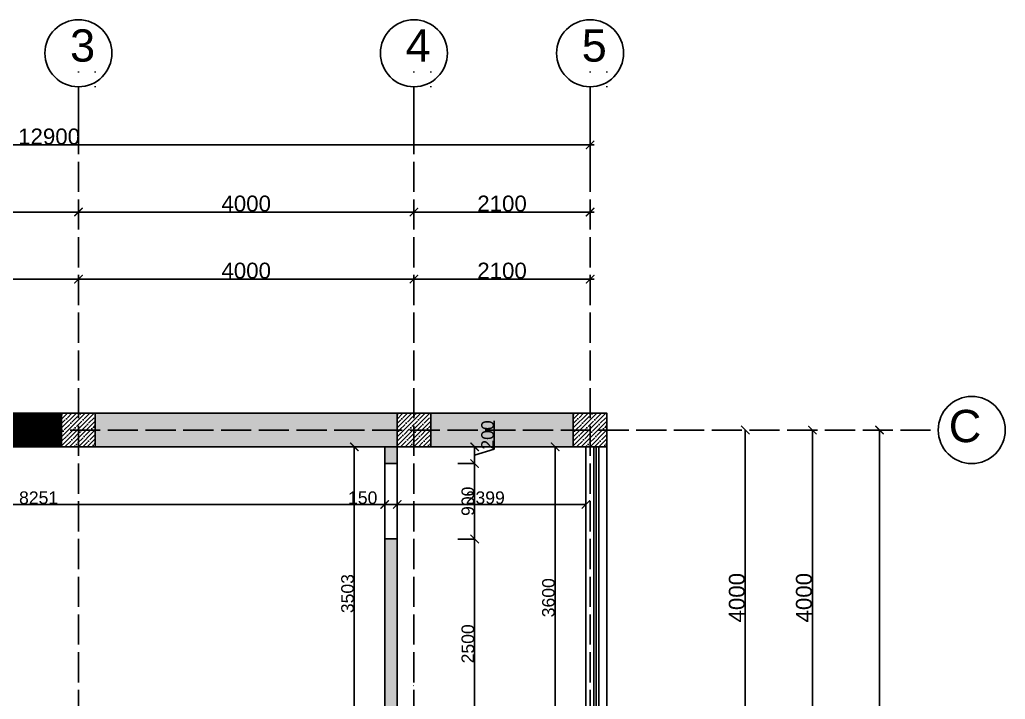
# Model space of a CAD drawing. Header units: millimetres. Extents: x -6014 to 220479, y -27718 to 28747.
# Drawn here: x 4986 to 16736, y -15050 to -6944 of the extents above; entities that cross this region are included whole.
import ezdxf

# ---------------------------------------------------------------- set-up
doc = ezdxf.new("R2010")
doc.units = ezdxf.units.MM
doc.header["$MEASUREMENT"] = 0
doc.linetypes.add('ACAD_ISO02W100', pattern=[15, 12, -3])
doc.layers.add('Plan 1', color=7, linetype='Continuous')
doc.styles.add('gost', font='GOST Common.ttf')
doc.styles.get("Standard").update_dxf_attribs({"font": 'arial.ttf'})
doc.dimstyles.new('GOST', dxfattribs={"dimtxt": 190, "dimasz": 100, "dimexe": 0.18, "dimexo": 0.06, "dimgap": 3, "dimtad": 1, "dimdec": 0, "dimzin": 0, "dimdsep": 46, "dimtxsty": 'Standard', "dimblk": 'ARCHTICK', "dimcen": 0.09, "dimclrt": 256, "dimadec": 0, "dimazin": 0, "dimtfac": 1, "dimtdec": 0, "dimtofl": 0, "dimtmove": 0, "dimatfit": 3, "dimldrblk": 'ARCHTICK', "dimfxl": 200, "dimfxlon": 1, "dimtolj": 1, "dimtzin": 0, "dimarcsym": 0})

# ---------------------------------------------------------------- blocks, each defined once
blk = doc.blocks.new('_ArchTick')
at = {"color": 0, "linetype": 'ByBlock', "const_width": 0.15}
blk.add_lwpolyline([(-0.5, -0.5), (0.5, 0.5)], dxfattribs=at)
blk = doc.blocks.new('*D308')
at = {"color": 0, "lineweight": -2, "transparency": 16777216}
for p, q in [((886, -10238), (886, -10037)), ((886, -10038), (5686, -10038)), ((5686, -10238), (5686, -10037))]:
    blk.add_line(p, q, dxfattribs=at)
at = {"layer": 'Defpoints', "color": 0, "transparency": 16777216}
for p in [(5686, -10038), (886, -11838), (5686, -11838)]:
    blk.add_point(p, dxfattribs=at)
at = {"color": 0, "lineweight": -2, "transparency": 16777216, "xscale": 100, "yscale": 100, "zscale": 100, "rotation": 180}
blk.add_blockref('_ArchTick', (886, -10038), dxfattribs=at)
at = {"color": 0, "lineweight": -2, "transparency": 16777216, "xscale": 100, "yscale": 100, "zscale": 100}
blk.add_blockref('_ArchTick', (5686, -10038), dxfattribs=at)
at = {"transparency": 16777216, "insert": (3286, -9938), "char_height": 190, "attachment_point": 5}
blk.add_mtext('\\A1;4800', dxfattribs=at)
blk = doc.blocks.new('*D309')
at = {"color": 0, "lineweight": -2, "transparency": 16777216}
for p, q in [((5686, -10238), (5686, -10037)), ((5686, -10038), (9686, -10038)), ((9686, -10238), (9686, -10037))]:
    blk.add_line(p, q, dxfattribs=at)
at = {"layer": 'Defpoints', "color": 0, "transparency": 16777216}
for p in [(9686, -10038), (5686, -11838), (9686, -11838)]:
    blk.add_point(p, dxfattribs=at)
at = {"color": 0, "lineweight": -2, "transparency": 16777216, "xscale": 100, "yscale": 100, "zscale": 100, "rotation": 180}
blk.add_blockref('_ArchTick', (5686, -10038), dxfattribs=at)
at = {"color": 0, "lineweight": -2, "transparency": 16777216, "xscale": 100, "yscale": 100, "zscale": 100}
blk.add_blockref('_ArchTick', (9686, -10038), dxfattribs=at)
at = {"transparency": 16777216, "insert": (7686, -9938), "char_height": 190, "attachment_point": 5}
blk.add_mtext('\\A1;4000', dxfattribs=at)
blk = doc.blocks.new('*D310')
at = {"color": 0, "lineweight": -2, "transparency": 16777216}
for p, q in [((9686, -10238), (9686, -10037)), ((9686, -10038), (11786, -10038)), ((11786, -10238), (11786, -10037))]:
    blk.add_line(p, q, dxfattribs=at)
at = {"layer": 'Defpoints', "color": 0, "transparency": 16777216}
for p in [(11786, -10038), (9686, -11838), (11786, -11838)]:
    blk.add_point(p, dxfattribs=at)
at = {"color": 0, "lineweight": -2, "transparency": 16777216, "xscale": 100, "yscale": 100, "zscale": 100, "rotation": 180}
blk.add_blockref('_ArchTick', (9686, -10038), dxfattribs=at)
at = {"color": 0, "lineweight": -2, "transparency": 16777216, "xscale": 100, "yscale": 100, "zscale": 100}
blk.add_blockref('_ArchTick', (11786, -10038), dxfattribs=at)
at = {"transparency": 16777216, "insert": (10736, -9938), "char_height": 190, "attachment_point": 5}
blk.add_mtext('\\A1;2100', dxfattribs=at)
blk = doc.blocks.new('*D291')
at = {"color": 0, "lineweight": -2, "transparency": 16777216}
for p, q in [((886, -9438), (886, -9237)), ((886, -9238), (5686, -9238)), ((5686, -9438), (5686, -9237))]:
    blk.add_line(p, q, dxfattribs=at)
at = {"layer": 'Defpoints', "color": 0, "transparency": 16777216}
for p in [(5686, -9238), (886, -11838), (5686, -11838)]:
    blk.add_point(p, dxfattribs=at)
at = {"color": 0, "lineweight": -2, "transparency": 16777216, "xscale": 100, "yscale": 100, "zscale": 100, "rotation": 180}
blk.add_blockref('_ArchTick', (886, -9238), dxfattribs=at)
at = {"color": 0, "lineweight": -2, "transparency": 16777216, "xscale": 100, "yscale": 100, "zscale": 100}
blk.add_blockref('_ArchTick', (5686, -9238), dxfattribs=at)
at = {"transparency": 16777216, "insert": (3286, -9138), "char_height": 190, "attachment_point": 5}
blk.add_mtext('\\A1;4800', dxfattribs=at)
blk = doc.blocks.new('*D292')
at = {"color": 0, "lineweight": -2, "transparency": 16777216}
for p, q in [((5686, -9438), (5686, -9237)), ((5686, -9238), (9686, -9238)), ((9686, -9438), (9686, -9237))]:
    blk.add_line(p, q, dxfattribs=at)
at = {"layer": 'Defpoints', "color": 0, "transparency": 16777216}
for p in [(9686, -9238), (5686, -11838), (9686, -11838)]:
    blk.add_point(p, dxfattribs=at)
at = {"color": 0, "lineweight": -2, "transparency": 16777216, "xscale": 100, "yscale": 100, "zscale": 100, "rotation": 180}
blk.add_blockref('_ArchTick', (5686, -9238), dxfattribs=at)
at = {"color": 0, "lineweight": -2, "transparency": 16777216, "xscale": 100, "yscale": 100, "zscale": 100}
blk.add_blockref('_ArchTick', (9686, -9238), dxfattribs=at)
at = {"transparency": 16777216, "insert": (7686, -9138), "char_height": 190, "attachment_point": 5}
blk.add_mtext('\\A1;4000', dxfattribs=at)
blk = doc.blocks.new('*D293')
at = {"color": 0, "lineweight": -2, "transparency": 16777216}
for p, q in [((9686, -9438), (9686, -9237)), ((9686, -9238), (11786, -9238)), ((11786, -9438), (11786, -9237))]:
    blk.add_line(p, q, dxfattribs=at)
at = {"layer": 'Defpoints', "color": 0, "transparency": 16777216}
for p in [(11786, -9238), (9686, -11838), (11786, -11838)]:
    blk.add_point(p, dxfattribs=at)
at = {"color": 0, "lineweight": -2, "transparency": 16777216, "xscale": 100, "yscale": 100, "zscale": 100, "rotation": 180}
blk.add_blockref('_ArchTick', (9686, -9238), dxfattribs=at)
at = {"color": 0, "lineweight": -2, "transparency": 16777216, "xscale": 100, "yscale": 100, "zscale": 100}
blk.add_blockref('_ArchTick', (11786, -9238), dxfattribs=at)
at = {"transparency": 16777216, "insert": (10736, -9138), "char_height": 190, "attachment_point": 5}
blk.add_mtext('\\A1;2100', dxfattribs=at)
blk = doc.blocks.new('*D294')
at = {"color": 0, "lineweight": -2, "transparency": 16777216}
for p, q in [((-1114, -8638), (-1114, -8437)), ((-1114, -8438), (11786, -8438)), ((11786, -8638), (11786, -8437))]:
    blk.add_line(p, q, dxfattribs=at)
at = {"layer": 'Defpoints', "color": 0, "transparency": 16777216}
for p in [(11786, -8438), (-1114, -11838), (11786, -11838)]:
    blk.add_point(p, dxfattribs=at)
at = {"color": 0, "lineweight": -2, "transparency": 16777216, "xscale": 100, "yscale": 100, "zscale": 100, "rotation": 180}
blk.add_blockref('_ArchTick', (-1114, -8438), dxfattribs=at)
at = {"color": 0, "lineweight": -2, "transparency": 16777216, "xscale": 100, "yscale": 100, "zscale": 100}
blk.add_blockref('_ArchTick', (11786, -8438), dxfattribs=at)
at = {"transparency": 16777216, "insert": (5336, -8338), "char_height": 190, "attachment_point": 5}
blk.add_mtext('\\A1;12900', dxfattribs=at)
blk = doc.blocks.new('*D318')
at = {"color": 0, "lineweight": -2, "transparency": 16777216}
for p, q in [((13636, -11838), (13636, -11838)), ((13636, -15838), (13636, -11838)), ((13436, -15838), (13636, -15838))]:
    blk.add_line(p, q, dxfattribs=at)
at = {"layer": 'Defpoints', "color": 0, "transparency": 16777216}
for p in [(13636, -11838), (13636, -11838), (11786, -15838)]:
    blk.add_point(p, dxfattribs=at)
at = {"color": 0, "lineweight": -2, "transparency": 16777216, "xscale": 100, "yscale": 100, "zscale": 100}
for p, rotation in [((13636, -11838), 90), ((13636, -15838), 270)]:
    blk.add_blockref('_ArchTick', p, dxfattribs=dict(at, rotation=rotation))
at = {"transparency": 16777216, "insert": (13536, -13838), "char_height": 190, "attachment_point": 5, "rotation": 90}
blk.add_mtext('\\A1;4000', dxfattribs=at)
blk = doc.blocks.new('*D320')
at = {"color": 0, "lineweight": -2, "transparency": 16777216}
for p, q in [((14436, -11838), (14436, -11838)), ((14436, -15838), (14436, -11838)), ((14436, -15838), (14436, -15838))]:
    blk.add_line(p, q, dxfattribs=at)
at = {"layer": 'Defpoints', "color": 0, "transparency": 16777216}
for p in [(14436, -11838), (14436, -11838), (14436, -15838)]:
    blk.add_point(p, dxfattribs=at)
at = {"color": 0, "lineweight": -2, "transparency": 16777216, "xscale": 100, "yscale": 100, "zscale": 100}
for p, rotation in [((14436, -11838), 90), ((14436, -15838), 270)]:
    blk.add_blockref('_ArchTick', p, dxfattribs=dict(at, rotation=rotation))
at = {"transparency": 16777216, "insert": (14336, -13838), "char_height": 190, "attachment_point": 5, "rotation": 90}
blk.add_mtext('\\A1;4000', dxfattribs=at)
blk = doc.blocks.new('*D304')
at = {"color": 0, "lineweight": -2, "transparency": 16777216}
for p, q in [((15036, -11838), (15236, -11838)), ((15236, -22238), (15236, -11838)), ((15036, -22238), (15236, -22238))]:
    blk.add_line(p, q, dxfattribs=at)
at = {"layer": 'Defpoints', "color": 0, "transparency": 16777216}
for p in [(11786, -11838), (15236, -11838), (11786, -22238)]:
    blk.add_point(p, dxfattribs=at)
at = {"color": 0, "lineweight": -2, "transparency": 16777216, "xscale": 100, "yscale": 100, "zscale": 100}
for p, rotation in [((15236, -11838), 90), ((15236, -22238), 270)]:
    blk.add_blockref('_ArchTick', p, dxfattribs=dict(at, rotation=rotation))
at = {"transparency": 16777216, "insert": (15136, -17038), "char_height": 190, "attachment_point": 5, "rotation": 90}
blk.add_mtext('\\A1;10400', dxfattribs=at)
blk = doc.blocks.new('*D450')
at = {"color": 0, "lineweight": -2, "transparency": 16777216}
for p, q in [((1086, -12526), (1086, -12726)), ((9337, -12526), (9337, -12726)), ((1086, -12726), (9337, -12726))]:
    blk.add_line(p, q, dxfattribs=at)
at = {"layer": 'Defpoints', "color": 0, "transparency": 16777216}
for p in [(1086, -12038), (9337, -12038), (9337, -12726)]:
    blk.add_point(p, dxfattribs=at)
at = {"color": 0, "lineweight": -2, "transparency": 16777216, "xscale": 100, "yscale": 100, "zscale": 100, "rotation": 180}
blk.add_blockref('_ArchTick', (1086, -12726), dxfattribs=at)
at = {"color": 0, "lineweight": -2, "transparency": 16777216, "xscale": 100, "yscale": 100, "zscale": 100}
blk.add_blockref('_ArchTick', (9337, -12726), dxfattribs=at)
at = {"transparency": 16777216, "insert": (5211, -12646), "char_height": 150, "attachment_point": 5}
blk.add_mtext('\\A1;8251', dxfattribs=at)
blk = doc.blocks.new('*D451')
at = {"color": 0, "lineweight": -2, "transparency": 16777216}
for p, q in [((9337, -12726), (8914, -12726)), ((9337, -12926), (9337, -12726)), ((9487, -12726), (9337, -12726)), ((9487, -12926), (9487, -12726))]:
    blk.add_line(p, q, dxfattribs=at)
at = {"layer": 'Defpoints', "color": 0, "transparency": 16777216}
for p in [(9337, -12726), (9337, -13138), (9487, -13138)]:
    blk.add_point(p, dxfattribs=at)
at = {"color": 0, "lineweight": -2, "transparency": 16777216, "xscale": 100, "yscale": 100, "zscale": 100, "rotation": 180}
blk.add_blockref('_ArchTick', (9337, -12726), dxfattribs=at)
at = {"color": 0, "lineweight": -2, "transparency": 16777216, "xscale": 100, "yscale": 100, "zscale": 100}
blk.add_blockref('_ArchTick', (9487, -12726), dxfattribs=at)
at = {"transparency": 16777216, "insert": (9075, -12646), "char_height": 150, "attachment_point": 5}
blk.add_mtext('\\A1;150', dxfattribs=at)
blk = doc.blocks.new('*D452')
at = {"color": 0, "lineweight": -2, "transparency": 16777216}
for p, q in [((9337, -12926), (9337, -12726)), ((9337, -12726), (11736, -12726)), ((11736, -12726), (11736, -12726))]:
    blk.add_line(p, q, dxfattribs=at)
at = {"layer": 'Defpoints', "color": 0, "transparency": 16777216}
for p in [(11736, -12726), (11736, -12726), (9337, -13138)]:
    blk.add_point(p, dxfattribs=at)
at = {"color": 0, "lineweight": -2, "transparency": 16777216, "xscale": 100, "yscale": 100, "zscale": 100, "rotation": 180}
blk.add_blockref('_ArchTick', (9337, -12726), dxfattribs=at)
at = {"color": 0, "lineweight": -2, "transparency": 16777216, "xscale": 100, "yscale": 100, "zscale": 100}
blk.add_blockref('_ArchTick', (11736, -12726), dxfattribs=at)
at = {"transparency": 16777216, "insert": (10536, -12646), "char_height": 150, "attachment_point": 5}
blk.add_mtext('\\A1;2399', dxfattribs=at)
blk = doc.blocks.new('*D453')
at = {"color": 0, "lineweight": -2, "transparency": 16777216}
for p, q in [((9175, -12038), (8974, -12038)), ((8975, -12038), (8975, -15540)), ((9175, -15540), (8974, -15540))]:
    blk.add_line(p, q, dxfattribs=at)
at = {"layer": 'Defpoints', "color": 0, "transparency": 16777216}
for p in [(9337, -12038), (8975, -15540), (9337, -15540)]:
    blk.add_point(p, dxfattribs=at)
at = {"color": 0, "lineweight": -2, "transparency": 16777216, "xscale": 100, "yscale": 100, "zscale": 100}
for p, rotation in [((8975, -12038), 90), ((8975, -15540), 270)]:
    blk.add_blockref('_ArchTick', p, dxfattribs=dict(at, rotation=rotation))
at = {"transparency": 16777216, "insert": (8895, -13789), "char_height": 150, "attachment_point": 5, "rotation": 90}
blk.add_mtext('\\A1;3503', dxfattribs=at)
blk = doc.blocks.new('*D486')
at = {"color": 0, "lineweight": -2, "transparency": 16777216}
for p, q in [((11570, -12038), (11370, -12038)), ((11370, -15638), (11370, -12038)), ((11570, -15638), (11370, -15638))]:
    blk.add_line(p, q, dxfattribs=at)
at = {"layer": 'Defpoints', "color": 0, "transparency": 16777216}
for p in [(11370, -12038), (11586, -12038), (11586, -15638)]:
    blk.add_point(p, dxfattribs=at)
at = {"color": 0, "lineweight": -2, "transparency": 16777216, "xscale": 100, "yscale": 100, "zscale": 100}
for p, rotation in [((11370, -12038), 90), ((11370, -15638), 270)]:
    blk.add_blockref('_ArchTick', p, dxfattribs=dict(at, rotation=rotation))
at = {"transparency": 16777216, "insert": (11290, -13838), "char_height": 150, "attachment_point": 5, "rotation": 90}
blk.add_mtext('\\A1;3600', dxfattribs=at)
blk = doc.blocks.new('*D493')
at = {"color": 0, "lineweight": -2, "transparency": 16777216}
for p, q in [((10209, -13138), (10409, -13138)), ((10409, -15638), (10409, -13138)), ((10209, -15638), (10409, -15638))]:
    blk.add_line(p, q, dxfattribs=at)
at = {"layer": 'Defpoints', "color": 0, "transparency": 16777216}
for p in [(9487, -13138), (10409, -13138), (9884, -15638)]:
    blk.add_point(p, dxfattribs=at)
at = {"color": 0, "lineweight": -2, "transparency": 16777216, "xscale": 100, "yscale": 100, "zscale": 100}
for p, rotation in [((10409, -13138), 90), ((10409, -15638), 270)]:
    blk.add_blockref('_ArchTick', p, dxfattribs=dict(at, rotation=rotation))
at = {"transparency": 16777216, "insert": (10329, -14388), "char_height": 150, "attachment_point": 5, "rotation": 90}
blk.add_mtext('\\A1;2500', dxfattribs=at)
blk = doc.blocks.new('*D494')
at = {"color": 0, "lineweight": -2, "transparency": 16777216}
for p, q in [((10209, -12238), (10409, -12238)), ((10409, -13138), (10409, -12238)), ((10209, -13138), (10409, -13138))]:
    blk.add_line(p, q, dxfattribs=at)
at = {"layer": 'Defpoints', "color": 0, "transparency": 16777216}
for p in [(9487, -12238), (10409, -12238), (9487, -13138)]:
    blk.add_point(p, dxfattribs=at)
at = {"color": 0, "lineweight": -2, "transparency": 16777216, "xscale": 100, "yscale": 100, "zscale": 100}
for p, rotation in [((10409, -12238), 90), ((10409, -13138), 270)]:
    blk.add_blockref('_ArchTick', p, dxfattribs=dict(at, rotation=rotation))
at = {"transparency": 16777216, "insert": (10329, -12688), "char_height": 150, "attachment_point": 5, "rotation": 90}
blk.add_mtext('\\A1;900', dxfattribs=at)
blk = doc.blocks.new('*D495')
at = {"color": 0, "lineweight": -2, "transparency": 16777216}
for p, q in [((10643, -12067), (10643, -11728)), ((10209, -12038), (10409, -12038)), ((10409, -12238), (10409, -12038)), ((10409, -12138), (10643, -12067)), ((10209, -12238), (10409, -12238))]:
    blk.add_line(p, q, dxfattribs=at)
at = {"layer": 'Defpoints', "color": 0, "transparency": 16777216}
for p in [(9487, -12038), (10409, -12038), (9487, -12238)]:
    blk.add_point(p, dxfattribs=at)
at = {"color": 0, "lineweight": -2, "transparency": 16777216, "xscale": 100, "yscale": 100, "zscale": 100}
for p, rotation in [((10409, -12038), 90), ((10409, -12238), 270)]:
    blk.add_blockref('_ArchTick', p, dxfattribs=dict(at, rotation=rotation))
at = {"transparency": 16777216, "insert": (10564, -11897), "char_height": 150, "attachment_point": 5, "rotation": 90}
blk.add_mtext('\\A1;200', dxfattribs=at)

msp = doc.modelspace()

# ---------------------------------------------------------------- hatches: boundary and pattern name
at = {"true_color": 0x636466, "transparency": 33554687}
h = msp.add_hatch(color=251, dxfattribs=at)
h.dxf.hatch_style = 1
h.paths.add_polyline_path([(-714.2753, -12037.54447), (-574.2753, -12037.54447), (-574.2753, -11837.54447), (-914.2753, -11837.54447), (-914.2753, -12037.54447), (-1114.2753, -12037.54447), (-1114.2753, -12437.54447), (-714.2753, -12437.54447)])
h.paths.add_polyline_path([(-1114.2753, -12037.54447), (-1314.2753, -12037.54447), (-1314.2753, -12437.54447), (-1114.2753, -12437.54447)])
h.paths.add_polyline_path([(-574.2753, -11637.54447), (-914.2753, -11637.54447), (-914.2753, -11837.54447), (-574.2753, -11837.54447)])
h.paths.add_polyline_path([(685.7247, -11637.54447), (385.7247, -11637.54447), (385.7247, -11837.54447), (685.7247, -11837.54447)])
h.paths.add_polyline_path([(685.7247, -11837.54447), (385.7247, -11837.54447), (385.7247, -12037.54447), (685.7247, -12037.54447)])
h.paths.add_polyline_path([(9485.51433, -11637.54447), (5885.51433, -11637.54447), (5885.51433, -11837.54447), (9485.51433, -11837.54447)])
h.paths.add_polyline_path([(9485.51433, -11837.54447), (5885.51433, -11837.54447), (5885.51433, -12037.54447), (9485.51433, -12037.54447)])
h.paths.add_polyline_path([(11585.51433, -11637.54447), (9885.51433, -11637.54447), (9885.51433, -11837.54447), (11585.51433, -11837.54447)])
h.paths.add_polyline_path([(11585.51433, -11837.54447), (9885.51433, -11837.54447), (9885.51433, -12037.54447), (11585.51433, -12037.54447)])
h.paths.add_polyline_path([(685.7247, -22237.54447), (-914.2753, -22237.54447), (-914.2753, -22437.54447), (685.7247, -22437.54447)])
h.paths.add_polyline_path([(685.7247, -22037.54447), (-914.2753, -22037.54447), (-914.2753, -22237.54447), (685.7247, -22237.54447)])
h.paths.add_polyline_path([(5485.51433, -22037.54447), (1085.7247, -22037.54447), (1085.7247, -22237.54447), (5485.51433, -22237.54447)])
h.paths.add_polyline_path([(5485.51433, -22237.54447), (1085.7247, -22237.54447), (1085.7247, -22437.54447), (5485.51433, -22437.54447)])
h.paths.add_polyline_path([(9485.51433, -22037.54447), (5885.51433, -22037.54447), (5885.51433, -22237.54447), (9485.51433, -22237.54447)])
h.paths.add_polyline_path([(9485.51433, -22237.54447), (5885.51433, -22237.54447), (5885.51433, -22437.54447), (9485.51433, -22437.54447)])
h.paths.add_polyline_path([(11585.51433, -22037.54447), (9885.51433, -22037.54447), (9885.51433, -22237.54447), (11585.51433, -22237.54447)])
h.paths.add_polyline_path([(11585.51433, -22237.54447), (9885.51433, -22237.54447), (9885.51433, -22437.54447), (11585.51433, -22437.54447)])
h = msp.add_hatch(dxfattribs=at)
h.set_pattern_fill('ANSI31', color=251, scale=10)
h.set_pattern_definition([(45, (1382.443, -11719.1949), (-0.88388348, 0.88388348), [])])
h.paths.add_polyline_path([(5485.51433, -11637.54447), (1085.7247, -11637.54447), (1085.7247, -11837.54447), (5485.51433, -11837.54447)])
h.paths.add_polyline_path([(5485.51433, -11837.54447), (1085.7247, -11837.54447), (1085.7247, -12037.54447), (4885.7247, -12037.54447), (5085.7247, -12037.54447), (5485.51433, -12037.54447)])
at = {"transparency": 33554687}
h = msp.add_hatch(dxfattribs=at)
h.set_pattern_fill('ANSI35', color=1, scale=300)
h.set_pattern_definition([(45, (-52635.67, -35038.58), (-53.03301, 53.03301), []), (45, (-52582.635, -35038.58), (-53.03301, 53.03301), [93.75, -18.75, 0, -18.75])])
h.paths.add_polyline_path([(5885.51433, -11637.54447), (5485.51433, -11637.54447), (5485.51433, -12037.54447), (5885.51433, -12037.54447)])
h = msp.add_hatch(dxfattribs=at)
h.set_pattern_fill('ANSI35', color=1, scale=300)
h.set_pattern_definition([(45, (-48635.67, -35038.58), (-53.03301, 53.03301), []), (45, (-48582.635, -35038.58), (-53.03301, 53.03301), [93.75, -18.75, 0, -18.75])])
h.paths.add_polyline_path([(9885.51433, -11637.54447), (9485.51433, -11637.54447), (9485.51433, -12037.54447), (9885.51433, -12037.54447)])
h = msp.add_hatch(dxfattribs=at)
h.set_pattern_fill('ANSI35', color=1, scale=300)
h.set_pattern_definition([(45, (-46535.67, -35038.58), (-53.03301, 53.03301), []), (45, (-46482.635, -35038.58), (-53.03301, 53.03301), [93.75, -18.75, 0, -18.75])])
h.paths.add_polyline_path([(11985.51433, -11637.54447), (11585.51433, -11637.54447), (11585.51433, -12037.54447), (11985.51433, -12037.54447)])
h = msp.add_hatch(color=252, dxfattribs=at)
h.dxf.hatch_style = 1
h.paths.add_polyline_path([(1091.99307, -16037.54447), (985.7247, -16037.54447), (941.99307, -16037.54447), (941.99307, -18273.23993), (4135.6434, -18273.23993), (4135.6434, -19316.77172), (2092.07333, -19315.6762), (2091.99293, -19465.66396), (4135.7247, -19466.77179), (4135.7247, -20197.54447), (4285.7247, -20197.54447), (4285.7247, -19466.85306), (4285.6434, -17811.19449), (4135.6434, -17811.19449), (4135.6434, -18123.23993), (1091.99307, -18123.23993)])
h.paths.add_polyline_path([(1091.99307, -19465.17266), (1291.99307, -19465.17266), (1292.07345, -19315.24733), (1152.78061, -19315.17266), (941.99307, -19315.17266), (341.99307, -19315.17266), (341.99307, -19465.17266), (941.99307, -19465.17266), (941.99307, -22037.54447), (1091.99307, -22037.54447)])
h.paths.add_polyline_path([(5685.51433, -20197.54447), (4285.7247, -20197.54447), (4285.7247, -20347.54447), (5685.51433, -20347.54447)])
h.paths.add_polyline_path([(6545.05977, -20017.4445), (6395.05977, -20017.4445), (6395.05977, -20197.54447), (5685.51433, -20197.54447), (5685.51433, -20347.54447), (6395.05977, -20347.54447), (6395.05977, -20600.9414), (6545.05977, -20600.9414)])
h.paths.add_polyline_path([(6545.05977, -21500.9414), (6395.05977, -21500.9414), (6395.05977, -22037.54447), (6545.05977, -22037.54447)])
h.paths.add_polyline_path([(6545.05977, -16993.21772), (9050.63167, -15837.54447), (8692.49602, -15837.54447), (6395.05977, -16897.21697), (6395.05977, -19117.4445), (6545.05977, -19117.4445), (6545.05977, -18917.4445), (8632.97361, -18917.4445), (8632.97361, -18767.4445), (6545.05977, -18767.4445)])
h.paths.add_polyline_path([(9882.97361, -17137.20896), (9732.97361, -17137.20896), (9732.97361, -20937.54447), (9882.97361, -20937.54447)])
h.paths.add_polyline_path([(9685.51433, -18767.4445), (9532.97361, -18767.4445), (9532.97361, -18917.4445), (9685.51433, -18917.4445)])
h.paths.add_polyline_path([(9732.97361, -18767.4445), (9685.51433, -18767.4445), (9685.51433, -18917.4445), (9732.97361, -18917.4445)])
h.paths.add_polyline_path([(9882.97361, -21837.54447), (9732.97361, -21837.54447), (9732.97361, -22037.20896), (9882.97361, -22037.20896)])
h.paths.add_polyline_path([(9882.97361, -16037.20896), (9732.97361, -16037.20896), (9732.97361, -16237.20896), (9882.97361, -16237.20896)])
h.paths.add_polyline_path([(9484.24418, -15637.54447), (9484.24418, -15637.20896), (9486.00835, -13137.54447), (9336.78469, -13137.54447), (9336.78469, -15540.37192), (8692.49602, -15837.54447), (9050.63167, -15837.54447)])
h.paths.add_polyline_path([(9486.78469, -12037.54447), (9485.51433, -12037.54447), (9336.78469, -12037.54447), (9336.78469, -12237.54447), (9486.78469, -12237.54447)])
h.paths.add_polyline_path([(1085.7247, -12037.54447), (935.7247, -12037.54447), (935.7247, -14537.54447), (1085.7247, -14537.54447)])
h.paths.add_polyline_path([(1085.7247, -15437.54447), (935.7247, -15437.54447), (935.7247, -15637.54447), (1085.7247, -15637.54447)])

# ---------------------------------------------------------------- linework, layer by layer
at = {"color": 18, "true_color": 0x000000}
for p, q in [((5085.7247, -12037.54447), (11635.7247, -12037.54447)), ((9684.24399, -12037.54447), (9684.24399, -12037.44711))]:
    msp.add_line(p, q, dxfattribs=at)
for p, q in [((9884.24396, -12037.54447), (9684.24396, -12037.54447)), ((9685.51433, -14887.54447), (9684.24418, -14887.54447))]:
    msp.add_line(p, q)
for points in [[(5685.51433, -8437.36447), (5685.51433, -7737.36447)], [(9685.51433, -8437.36447), (9685.51433, -7737.36447)], [(11785.51433, -8437.36447), (11785.51433, -7737.36447)], [(1085.24479, -11637.54447), (11585.51433, -11637.54447)], [(5085.7247, -12037.54447), (4885.7247, -12037.54447)], [(5085.7247, -12037.54447), (9685.7247, -12037.54447)], [(5085.7247, -12037.54447), (9685.7247, -12037.54447)], [(9336.78469, -12037.54447), (9336.78469, -15540.37192)], [(9336.78469, -12037.54447), (9336.78469, -12237.54447), (9486.78469, -12237.54447)], [(9486.78469, -12037.54447), (9486.78469, -15637.54447)], [(9634.24396, -12037.54447), (9884.24396, -12037.54447)], [(11735.51433, -12037.54447), (11735.51433, -15637.54447)], [(11935.51433, -12037.54447), (11735.51433, -12037.54447)], [(11985.51433, -12037.54447), (11985.51433, -15637.54447)], [(9336.78469, -13137.54447), (9486.78469, -13137.54447)], [(9684.24418, -14888.21533), (9684.24418, -14887.54447)]]:
    msp.add_lwpolyline(points, dxfattribs=at)
for points in [[(5485.51433, -12037.54447), (5885.51433, -12037.54447), (5885.51433, -11637.54447), (5485.51433, -11637.54447)], [(9485.51433, -12037.54447), (9885.51433, -12037.54447), (9885.51433, -11637.54447), (9485.51433, -11637.54447)], [(11585.51433, -12037.54447), (11985.51433, -12037.54447), (11985.51433, -11637.54447), (11585.51433, -11637.54447)]]:
    msp.add_lwpolyline(points, close=True)
at = {"color": 152, "true_color": 0x2776bb}
for points in [[(9959.24396, -12037.54447), (9559.24396, -12037.54447)], [(11830.51433, -12037.54447), (11830.51433, -15637.54447)], [(11859.0044, -12037.54447), (11859.0044, -15637.54447)], [(11890.51433, -12037.54447), (11890.51433, -15637.54447)]]:
    msp.add_lwpolyline(points, dxfattribs=at)
msp.add_lwpolyline([(9685.51433, -14887.54447), (9684.24418, -14887.54447)], close=True, dxfattribs=at)
at = {"color": 18, "true_color": 0x000000}
for centre in [(5685.51433, -7343.62137), (9685.51433, -7343.62137), (11785.51433, -7343.62137), (16335.7247, -11837.54447)]:
    msp.add_circle(centre, 400, dxfattribs=at)
at = {"layer": 'Plan 1', "color": 251, "linetype": 'ACAD_ISO02W100', "ltscale": 30, "true_color": 0x636466}
for p, q in [((5685.51433, -7573.60071), (5685.51433, -7561.0869)), ((5885.51433, -7573.60071), (5885.51433, -7561.0869)), ((9685.51433, -7573.60071), (9685.51433, -7561.0869)), ((9885.51433, -7573.60071), (9885.51433, -7561.0869)), ((11785.51433, -7573.60071), (11785.51433, -7561.0869)), ((11985.51433, -7573.60071), (11985.51433, -7561.0869)), ((5685.51433, -7749.87827), (5685.51433, -7737.36447)), ((5885.51433, -7749.87827), (5885.51433, -7737.36447)), ((9685.51433, -7749.87827), (9685.51433, -7737.36447)), ((9885.51433, -7749.87827), (9885.51433, -7737.36447)), ((11785.51433, -7749.87827), (11785.51433, -7737.36447)), ((11985.51433, -7749.87827), (11985.51433, -7737.36447)), ((-1114.2753, -8437.54447), (11835.7247, -8437.54447)), ((-1114.2753, -9237.54447), (11835.7247, -9237.54447)), ((-1114.2753, -10037.54447), (11835.7247, -10037.54447)), ((13635.7247, -22237.54447), (13635.7247, -11837.54447)), ((14435.7247, -22237.54447), (14435.7247, -11837.54447))]:
    msp.add_line(p, q, dxfattribs=at)
for points in [[(5685.51433, -7737.36447), (5685.51433, -26337.36447)], [(9685.51433, -7737.36447), (9685.51433, -26337.36447)], [(11785.51433, -7737.36447), (11785.51433, -26337.36447)], [(-5214.2753, -11837.54447), (15935.7247, -11837.54447)], [(15235.9047, -11837.55831), (15235.7247, -22237.55831)]]:
    msp.add_lwpolyline(points, dxfattribs=at)

# ---------------------------------------------------------------- texts
at = {"layer": 'Plan 1', "char_height": 384.87481, "attachment_point": 1}
for s, insert in [('3', (5586.02141, -7058.85909)), ('4', (9586.02141, -7058.85909)), ('5', (11686.02141, -7058.85909))]:
    msp.add_mtext_dynamic_manual_height_columns(s, width=384.8748082, gutter_width=0.54982, heights=[0], dxfattribs=dict(at, insert=insert))
at = {"layer": 'Plan 1', "insert": (16061.76449, -11987.98239), "char_height": 384.8748082, "attachment_point": 7, "style": 'gost'}
msp.add_mtext_dynamic_manual_height_columns('{\\fArial|b0|i0|c0|p34;C}', width=384.8748082, gutter_width=0.54982, heights=[0], dxfattribs=at)

# ---------------------------------------------------------------- dimensions: what is measured, and where the dimension line sits
at = {"color": 18, "true_color": 0x000000}
dim = msp.add_linear_dim(base=(11785.51433, -8437.54447), p1=(-1114.2753, -11837.54447), p2=(11785.51433, -11837.54447), dimstyle='GOST', dxfattribs=at)
dim.commit()
dim.dimension.update_dxf_attribs({"geometry": '*D294', "text_midpoint": (5335.61952, -8337.5356)})
for base, p1, p2, override, picture, middle in [((5685.51433, -9237.54447), (885.7247, -11837.54447), (5685.51433, -11837.54447), {"dimtmove": 1}, '*D291', (3285.61952, -9137.5356)), ((9685.51433, -9237.54447), (5685.51433, -11837.54447), (9685.51433, -11837.54447), {"dimtmove": 1}, '*D292', (7685.51433, -9137.5356)), ((11785.51433, -9237.54447), (9685.51433, -11837.54447), (11785.51433, -11837.54447), {"dimtmove": 1}, '*D293', (10735.51433, -9137.5356)), ((5685.51433, -10037.54447), (885.7247, -11837.54447), (5685.51433, -11837.54447), {"dimtmove": 1}, '*D308', (3285.61952, -9937.5356)), ((9685.51433, -10037.54447), (5685.51433, -11837.54447), (9685.51433, -11837.54447), {"dimtmove": 1}, '*D309', (7685.51433, -9937.5356)), ((11785.51433, -10037.54447), (9685.51433, -11837.54447), (11785.51433, -11837.54447), {"dimtmove": 1}, '*D310', (10735.51433, -9937.5356)), ((9336.78469, -12725.79645), (1085.7247, -12037.54447), (9336.78469, -12037.54447), {"dimtxt": 150, "dimtmove": 1}, '*D450', (5211.2547, -12646.2105)), ((9336.78469, -12725.79645), (9486.78469, -13137.54447), (9336.78469, -13137.54447), {"dimtxt": 150}, '*D451', (9075.39452, -12646.2105)), ((11735.51433, -12725.79645), (9336.78469, -13137.54447), (11735.51433, -12725.79645), {"dimtxt": 150, "dimtmove": 1}, '*D452', (10536.14951, -12646.15935))]:
    dim = msp.add_linear_dim(base=base, p1=p1, p2=p2, dimstyle='GOST', override=override, dxfattribs=at)
    dim.commit()
    dim.dimension.update_dxf_attribs({"geometry": picture, "text_midpoint": middle})
for base, p1, p2, override, picture, middle in [((10408.80352, -12037.54447), (9486.78469, -12237.54447), (9486.78469, -12037.54447), {"dimtxt": 150, "dimtmove": 1}, '*D495', (10563.65542, -12064.21311)), ((13635.7247, -11837.54447), (11785.51433, -15837.54447), (13635.7247, -11837.54447), {"dimtmove": 1}, '*D318', (13535.71584, -13837.54447)), ((14435.7247, -11837.54447), (14435.7247, -15837.54447), (14435.7247, -11837.54447), {"dimtmove": 1}, '*D320', (14335.71584, -13837.54447)), ((8974.57391, -15540.37192), (9336.78469, -12037.54447), (9336.78469, -15540.37192), {"dimtxt": 150}, '*D453', (8894.9368, -13788.95819)), ((11369.89098, -12037.54447), (11585.51433, -15637.54447), (11585.51433, -12037.54447), {"dimtxt": 150, "dimtmove": 1}, '*D486', (11290.25387, -13837.54447)), ((10408.80352, -12237.54447), (9486.78469, -13137.54447), (9486.78469, -12237.54447), {"dimtxt": 150, "dimtmove": 1}, '*D494', (10329.21758, -12687.54447)), ((10408.80352, -13137.54447), (9884.24418, -15637.54447), (9486.78469, -13137.54447), {"dimtxt": 150, "dimtmove": 1}, '*D493', (10329.21758, -14387.54447))]:
    dim = msp.add_linear_dim(base=base, p1=p1, p2=p2, angle=90, dimstyle='GOST', override=override, dxfattribs=at)
    dim.commit()
    dim.dimension.update_dxf_attribs({"geometry": picture, "text_midpoint": middle})
dim = msp.add_linear_dim(base=(15235.9047, -11837.54447), p1=(11785.51433, -22237.54447), p2=(11785.51433, -11837.54447), angle=90, dimstyle='GOST', dxfattribs=at)
dim.commit()
dim.dimension.update_dxf_attribs({"geometry": '*D304', "text_midpoint": (15135.89584, -17037.54447)})

doc.saveas('drawing.dxf')
